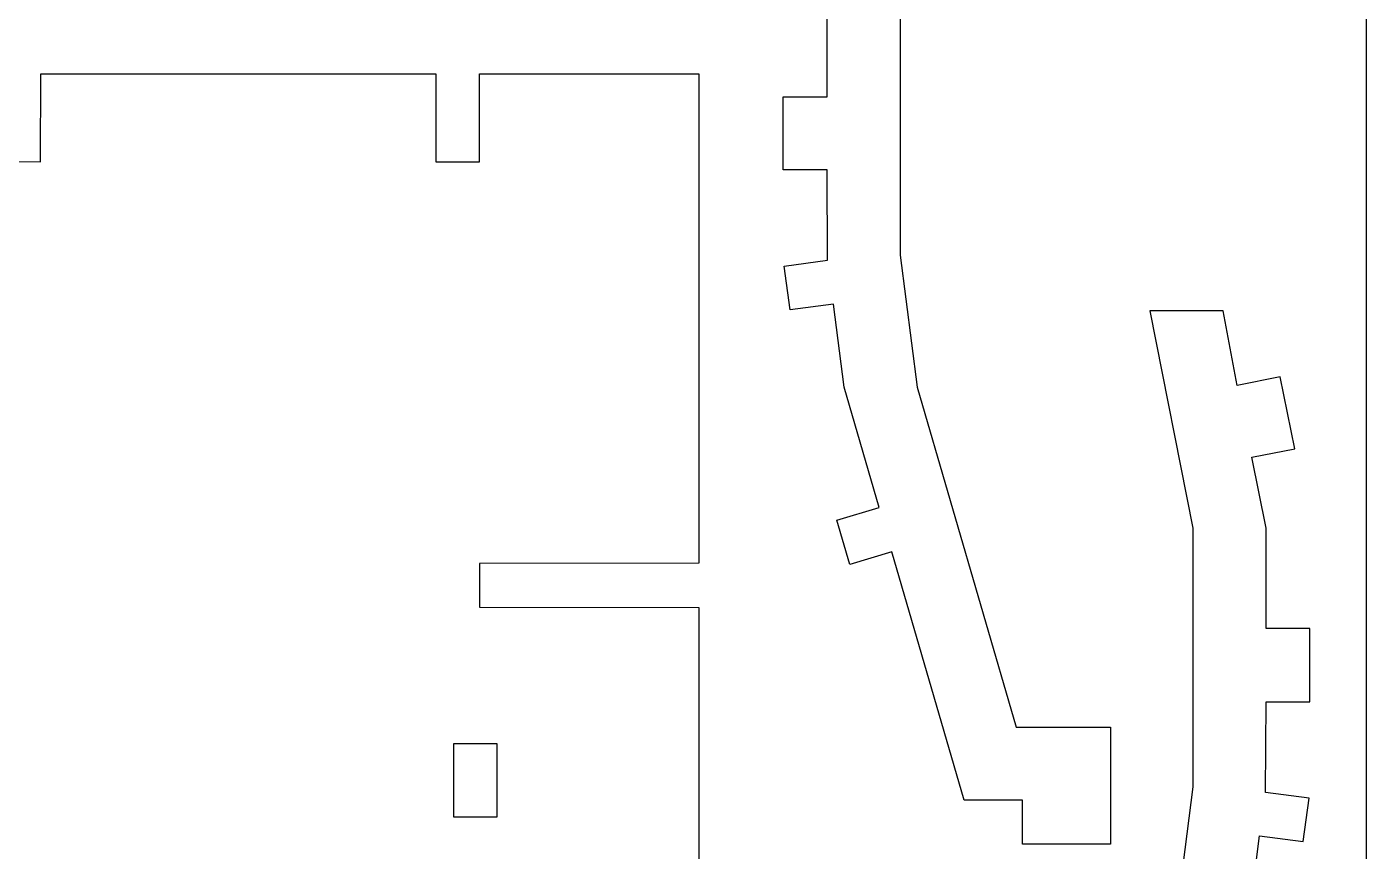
# Model space of a CAD drawing. Extents: x 11 to 591, y 39 to 419.
# Drawn here: x 223.3 to 301.2, y 276.6 to 324.5 of the extents above; entities that cross this region are included whole.
import ezdxf

# ---------------------------------------------------------------- set-up
doc = ezdxf.new("R2010")
doc.units = 0
doc.layers.get('0').update_dxf_attribs({"linetype": 'CONTINUOUS'})

msp = doc.modelspace()

# ---------------------------------------------------------------- linework, layer by layer
at = {"color": 5}
msp.add_line((301.215419, 418.930266), (301.215419, 38.955266), dxfattribs=at)
at = {"color": 3}
for p, q in [((269.865419, 320.430266), (269.865419, 326.255266)), ((274.115419, 326.255266), (274.115419, 311.230266)), ((224.140419, 316.655266), (224.165419, 321.755266)), ((224.165419, 321.755266), (247.115419, 321.755266)), ((247.115419, 321.755266), (247.115419, 316.655266)), ((249.665419, 316.655266), (249.665419, 321.755266)), ((249.665419, 321.755266), (262.415419, 321.755266)), ((262.415419, 321.755266), (262.415419, 293.330266)), ((267.315419, 320.430266), (269.865419, 320.430266)), ((267.315419, 316.180266), (267.315419, 320.430266)), ((221.615419, 316.680266), (224.140419, 316.655266)), ((247.115419, 316.655266), (249.665419, 316.655266)), ((269.865419, 316.180266), (267.315419, 316.180266)), ((269.890419, 310.930266), (269.865419, 316.180266)), ((267.365419, 310.580266), (269.890419, 310.930266)), ((274.115419, 311.230266), (275.115419, 303.555266)), ((267.715419, 308.055266), (267.365419, 310.580266)), ((270.240419, 308.380266), (267.715419, 308.055266)), ((270.865419, 303.555266), (270.240419, 308.380266)), ((292.890419, 307.980266), (288.640419, 307.980266)), ((288.640419, 307.980266), (291.140419, 295.355266)), ((293.715419, 303.655266), (292.890419, 307.980266)), ((296.215419, 304.155266), (293.715419, 303.655266)), ((297.065419, 299.980266), (296.215419, 304.155266)), ((272.890419, 296.555266), (270.865419, 303.555266)), ((275.115419, 303.555266), (280.865419, 283.805266)), ((294.565419, 299.480266), (297.065419, 299.980266)), ((295.390419, 295.355266), (294.565419, 299.480266)), ((270.440419, 295.830266), (272.890419, 296.555266)), ((271.190419, 293.255266), (270.440419, 295.830266)), ((291.140419, 295.355266), (291.140419, 280.330266)), ((295.390419, 289.530266), (295.390419, 295.355266)), ((273.640419, 293.980266), (271.190419, 293.255266)), ((277.840419, 279.555266), (273.640419, 293.980266)), ((262.415419, 293.330266), (249.665419, 293.305266)), ((249.665419, 293.305266), (249.665419, 290.780266)), ((249.665419, 290.780266), (262.415419, 290.755266)), ((262.415419, 290.755266), (262.415419, 270.305266)), ((297.940419, 289.530266), (295.390419, 289.530266)), ((297.940419, 285.280266), (297.940419, 289.530266)), ((295.365419, 280.005266), (295.390419, 285.280266)), ((295.390419, 285.280266), (297.940419, 285.280266)), ((280.865419, 283.805266), (286.340419, 283.805266)), ((286.340419, 283.805266), (286.340419, 277.005266)), ((291.140419, 280.330266), (290.140419, 272.655266)), ((297.890419, 279.680266), (295.365419, 280.005266)), ((297.540419, 277.155266), (297.890419, 279.680266)), ((281.240419, 279.555266), (277.840419, 279.555266)), ((281.240419, 277.005266), (281.240419, 279.555266)), ((294.390419, 272.655266), (295.015419, 277.480266)), ((295.015419, 277.480266), (297.540419, 277.155266)), ((286.340419, 277.005266), (281.240419, 277.005266))]:
    msp.add_line(p, q, dxfattribs=at)
at = {"color": 7}
for p, q in [((250.690419, 282.830266), (248.140419, 282.830266)), ((248.140419, 282.830266), (248.140419, 278.580266)), ((250.690419, 278.580266), (250.690419, 282.830266)), ((248.140419, 278.580266), (250.690419, 278.580266))]:
    msp.add_line(p, q, dxfattribs=at)

doc.saveas('drawing.dxf')
